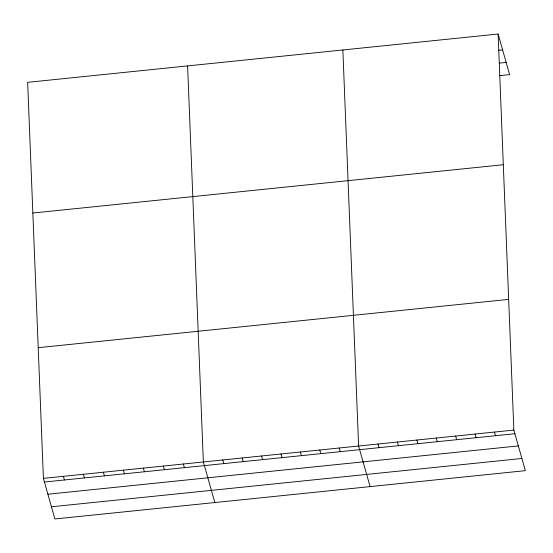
<?xml version="1.0" encoding="UTF-8"?>
<svg xmlns="http://www.w3.org/2000/svg" width="553" height="553" viewBox="0 0 553 553"><rect width="100%" height="100%" fill="white"/><g stroke="black" fill="none" stroke-linecap="round" stroke-linejoin="round"><path stroke-width="0.83" d="M498.115 34.03L27.65 82.335L43.404 478.38L54.885 518.97L525.35 470.665L513.861 430.075L498.115 34.03L509.596 74.62L499.47 75.657M498.377 50.302L502.594 49.867M499.4 63.118L506.147 62.427M32.848 213.029L503.313 164.725M38.205 347.685L508.663 299.38M43.404 478.38L513.861 430.075M44.434 482.029L514.898 433.725M47.883 494.223L518.348 445.918M51.436 506.783L521.901 458.478M494.458 432.073L495.488 435.716M475.048 434.064L476.085 437.713M455.644 436.054L456.674 439.704M436.241 438.045L437.271 441.695M416.831 440.043L417.861 443.686M397.427 442.034L398.457 445.683M378.017 444.024L379.054 447.674M370.095 486.605L358.614 446.015L342.86 49.97M339.203 448.013L340.24 451.656M319.8 450.004L320.83 453.654M300.39 451.995L301.426 455.644M280.986 453.985L282.016 457.635M261.576 455.983L262.613 459.626M242.173 457.974L243.202 461.624M222.769 459.965L223.799 463.614M214.847 502.546L203.359 461.955L187.605 65.911M183.368 464.008L184.398 467.658M163.37 466.061L164.4 469.711M143.379 468.115L144.409 471.764M123.381 470.168L124.411 473.817M103.383 472.221L104.42 475.87M83.392 474.274L84.422 477.923M63.395 476.327L64.431 479.976"/></g></svg>
